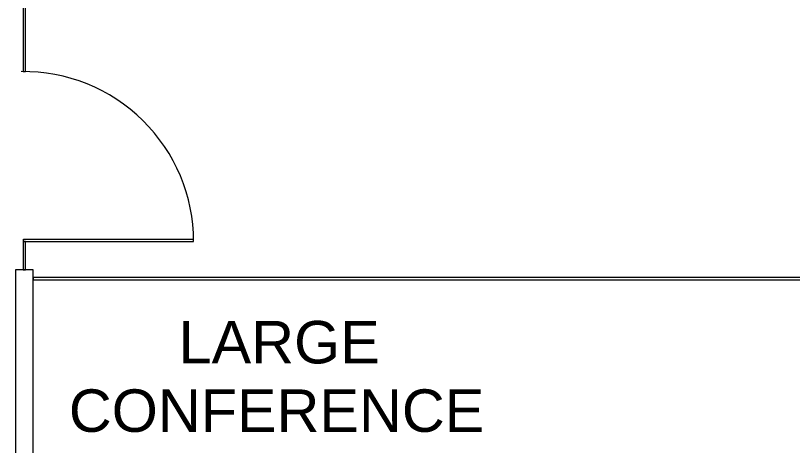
# Model space of a CAD drawing. Header units: inches. Extents: x 1 to 4333, y -575 to 1753.
# Drawn here: x 1994 to 2158.6, y 268.9 to 359.9 of the extents above; entities that cross this region are included whole.
import ezdxf

# ---------------------------------------------------------------- set-up
doc = ezdxf.new("R2010")
doc.units = ezdxf.units.IN
doc.header["$MEASUREMENT"] = 0
for name, color, linetype, lineweight in [('A-AREA-IDEN', 2, 'Continuous', 20), ('A-DETL-GENF', 92, 'Continuous', 9), ('A-DOOR', 31, 'Continuous', 13), ('A-GLAZ-CURT', 52, 'Continuous', 9), ('I-WALL', 2, 'Continuous', 13)]:
    doc.layers.add(name, color=color, linetype=linetype, lineweight=lineweight)
doc.styles.add('Arial', font='arial.ttf', dxfattribs={"height": 9})

# ---------------------------------------------------------------- blocks, each defined once
blk = doc.blocks.new('System Panel - Glazed-2610266-New Construction - Tel_Data_Elec Plan')
at = {"layer": 'A-GLAZ-CURT', "color": 10, "lineweight": 20}
for p, q in [((3, 0.25), (-3, 0.25)), ((-3, 0.25), (-3, -0.25)), ((3, -0.25), (3, 0.25)), ((-3, -0.25), (3, -0.25))]:
    blk.add_line(p, q, dxfattribs=at)
blk = doc.blocks.new('System Panel - Glazed-2674102-New Construction - Tel_Data_Elec Plan')
at = {"layer": 'A-GLAZ-CURT', "color": 10, "lineweight": 20}
for p, q in [((9, 0.25), (-9, 0.25)), ((-9, 0.25), (-9, -0.25)), ((9, -0.25), (9, 0.25)), ((-9, -0.25), (9, -0.25))]:
    blk.add_line(p, q, dxfattribs=at)
blk = doc.blocks.new('storefront - glass swinging - SNGL - GLASS - OFFICE DOORS-2610297-New Construction - Tel_Data_Elec Plan')
at = {"layer": 'A-DETL-GENF'}
for p, q in [((17.5, -0.16), (17.5, 35.84)), ((18, -0.16), (18, 35.84)), ((18, -0.16), (17.5, -0.16))]:
    blk.add_line(p, q, dxfattribs=at)
blk.add_arc((18, -0.16), 36, 90, 180.7958, dxfattribs=at)
blk = doc.blocks.new('System Panel - Glazed-2654554-New Construction - Tel_Data_Elec Plan')
at = {"layer": 'A-GLAZ-CURT', "color": 10, "lineweight": 20}
for p, q in [((151.49, 0.25), (-151.49, 0.25)), ((151.49, -0.25), (151.49, 0.25)), ((-151.49, -0.25), (151.49, -0.25))]:
    blk.add_line(p, q, dxfattribs=at)

msp = doc.modelspace()

# ---------------------------------------------------------------- linework, layer by layer
at = {"layer": 'I-WALL', "color": 10, "lineweight": 20}
for p, q in [((1997.75, 306.07), (1994, 306.07)), ((1994, 306.07), (1994, 148.97)), ((1997.75, 148.97), (1997.75, 306.07))]:
    msp.add_line(p, q, dxfattribs=at)

# ---------------------------------------------------------------- block references
at = {"layer": 'A-DOOR', "rotation": 269.9999999999999}
msp.add_blockref('storefront - glass swinging - SNGL - GLASS - OFFICE DOORS-2610297-New Construction - Tel_Data_Elec Plan', (1995.87, 330.07), dxfattribs=at)
at = {"layer": 'A-GLAZ-CURT'}
for name, p, rotation in [('System Panel - Glazed-2674102-New Construction - Tel_Data_Elec Plan', (1995.87, 357.07), 89.99999999999991), ('System Panel - Glazed-2610266-New Construction - Tel_Data_Elec Plan', (1995.87, 309.07), 89.99999999999991), ('System Panel - Glazed-2654554-New Construction - Tel_Data_Elec Plan', (2149.24, 304.19), 180)]:
    msp.add_blockref(name, p, dxfattribs=dict(at, rotation=rotation))

# ---------------------------------------------------------------- texts
at = {"layer": 'A-AREA-IDEN', "lineweight": 9, "char_height": 9, "attachment_point": 1, "style": 'Arial'}
for s, insert, width in [('LARGE', (2028.54, 295.25), 52.419), ('CONFERENCE', (2005.29, 280.75), 108.474)]:
    msp.add_mtext(s, dxfattribs=dict(at, insert=insert, width=width))

doc.saveas('drawing.dxf')
